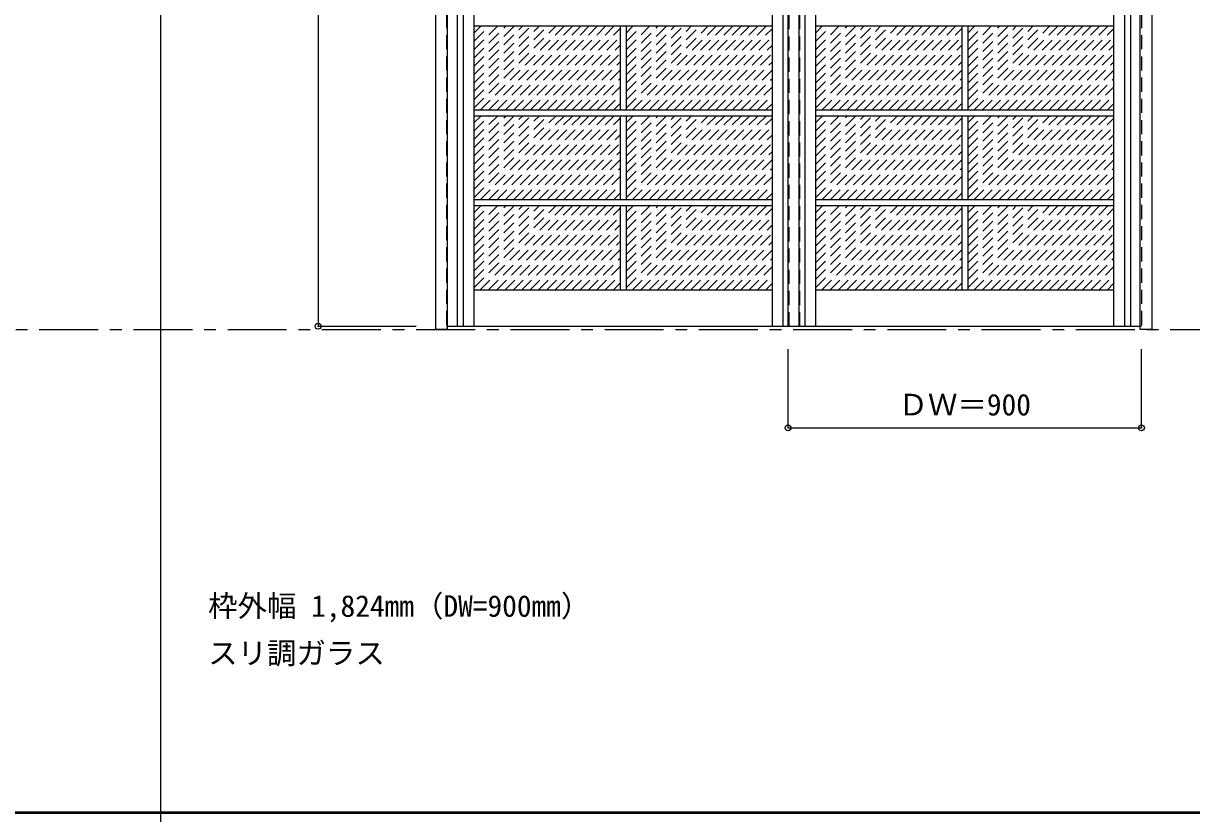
# Model space of a CAD drawing. Units: millimetres, scale not verified. Extents: x -6000 to 5700, y -4307 to 4260.
# Drawn here: x -250 to 2725, y 186 to 2198 of the extents above; entities that cross this region are included whole.
import ezdxf
from ezdxf.enums import TextEntityAlignment as Align

# ---------------------------------------------------------------- set-up
doc = ezdxf.new("R2010")
doc.units = ezdxf.units.MM
doc.header["$LTSCALE"] = 30
doc.header["$PDMODE"] = 32
doc.header["$PDSIZE"] = 15
doc.linetypes.add('CHAIN1', pattern=[8, 5, -1, 1, -1])
doc.linetypes.add('DASHED1', pattern=[1.8, 1.2, -0.6])
for name, color, linetype in [('0-1_通り芯', 7, 'CHAIN1'), ('0-2_扉', 4, 'DASHED1'), ('0-3_仕上げ', 3, 'Continuous'), ('0-4_枠', 3, 'Continuous'), ('0-A_文字', 7, 'Continuous'), ('0-B_寸法', 4, 'Continuous'), ('0-C_ハッチ', 4, 'DASHED1'), ('F-1_枠', 6, 'Continuous')]:
    doc.layers.add(name, color=color, linetype=linetype)
doc.styles.add('ＭＳ ゴシック', font='')
doc.styles.get('ＭＳ ゴシック').set_extended_font_data('MS Gothic')

msp = doc.modelspace()

# ---------------------------------------------------------------- linework, layer by layer
at = {"layer": '0-1_通り芯'}
msp.add_line((-5490, 1418), (5690, 1418), dxfattribs=at)
at = {"layer": '0-2_扉'}
for p, q in [((827, 3409.5), (827, 1426.5)), ((1727, 1426.5), (1727, 3409.5)), ((2597, 3409.5), (2597, 1426.5)), ((827, 1426.5), (830, 1426.5)), ((2597, 1426.5), (2594, 1426.5))]:
    msp.add_line(p, q, dxfattribs=at)
at = {"layer": '0-2_扉', "color": 3, "linetype": 'Continuous'}
for p, q in [((1697, 1426.5), (1697, 3409.5)), ((830, 1426.5), (2594, 1426.5))]:
    msp.add_line(p, q, dxfattribs=at)
at = {"layer": '0-3_仕上げ'}
for p, q in [((854.5, 3409.5), (854.5, 1426.5)), ((869.5, 3409.5), (869.5, 1426.5)), ((1684.5, 1426.5), (1684.5, 3409.5)), ((1724.5, 3409.5), (1724.5, 1426.5)), ((1739.5, 3409.5), (1739.5, 1426.5)), ((2554.5, 1426.5), (2554.5, 3409.5)), ((2569.5, 1426.5), (2569.5, 3409.5)), ((1657, 2190), (897, 2190)), ((1269.5, 2190), (1269.5, 1976.5)), ((1284.5, 2190), (1284.5, 1976.5)), ((2527, 2190), (1767, 2190)), ((2139.5, 2190), (2139.5, 1976.5)), ((2154.5, 2190), (2154.5, 1976.5)), ((1657, 1976.5), (897, 1976.5)), ((2527, 1976.5), (1767, 1976.5)), ((1657, 1961.5), (897, 1961.5)), ((1269.5, 1961.5), (1269.5, 1748)), ((1284.5, 1961.5), (1284.5, 1748)), ((2527, 1961.5), (1767, 1961.5)), ((2139.5, 1961.5), (2139.5, 1748)), ((2154.5, 1961.5), (2154.5, 1748)), ((1657, 1748), (897, 1748)), ((1657, 1733), (897, 1733)), ((1269.5, 1733), (1269.5, 1518.5)), ((1284.5, 1733), (1284.5, 1518.5)), ((2527, 1748), (1767, 1748)), ((2527, 1733), (1767, 1733)), ((2139.5, 1733), (2139.5, 1518.5)), ((2154.5, 1733), (2154.5, 1518.5))]:
    msp.add_line(p, q, dxfattribs=at)
at = {"layer": '0-3_仕上げ', "color": 7}
for p, q in [((897, 3409.5), (897, 1426.5)), ((1657, 1426.5), (1657, 3409.5)), ((1767, 3409.5), (1767, 1426.5)), ((2527, 1426.5), (2527, 3409.5)), ((1657, 1518.5), (897, 1518.5)), ((2527, 1518.5), (1767, 1518.5))]:
    msp.add_line(p, q, dxfattribs=at)
at = {"layer": '0-3_仕上げ', "color": 4, "linetype": 'DASHED1'}
msp.add_line((1699.5, 1426.5), (1699.5, 3409.5), dxfattribs=at)
at = {"layer": '0-4_枠'}
for p, q in [((800, 1418), (800, 3453)), ((830, 1418), (830, 3453)), ((2594, 1427.04), (2594, 3453)), ((2624, 1418), (2624, 3453)), ((830, 1418), (800, 1418)), ((2594, 1426.7), (2594, 1427.04))]:
    msp.add_line(p, q, dxfattribs=at)
msp.add_lwpolyline([(2624, 1418), (2594, 1418), (2594, 1426.7)], dxfattribs=at)
at = {"layer": '0-B_寸法'}
for p, q in [((500, 3409.5), (500, 1426.5)), ((500, 1426.5), (750, 1426.5)), ((1697, 1168), (1697, 1368)), ((2597, 1168), (2597, 1368)), ((1697, 1168), (2597, 1168))]:
    msp.add_line(p, q, dxfattribs=at)
at = {"layer": '0-B_寸法', "color": 7}
for p in [(500, 1426.5), (1697, 1168), (2597, 1168)]:
    msp.add_point(p, dxfattribs=at)
at = {"layer": '0-C_ハッチ'}
for p, q in [((897, 1981.85), (1105.15, 2190)), ((897, 2003.07), (1083.93, 2190)), ((897, 2024.28), (1062.72, 2190)), ((897, 2045.49), (1041.51, 2190)), ((897, 2066.71), (1020.29, 2190)), ((897, 2087.92), (999.08, 2190)), ((897, 2109.13), (977.87, 2190)), ((897, 2130.35), (956.65, 2190)), ((897, 2151.56), (935.44, 2190)), ((897, 2172.77), (914.23, 2190)), ((912.86, 1976.5), (1126.36, 2190)), ((934.07, 1976.5), (1147.57, 2190)), ((955.29, 1976.5), (1168.79, 2190)), ((976.5, 1976.5), (1190, 2190)), ((997.71, 1976.5), (1211.21, 2190)), ((1018.93, 1976.5), (1232.43, 2190)), ((1040.14, 1976.5), (1253.64, 2190)), ((1061.35, 1976.5), (1269.5, 2184.65)), ((1284.5, 1981.85), (1492.65, 2190)), ((1284.5, 2003.07), (1471.43, 2190)), ((1284.5, 2024.28), (1450.22, 2190)), ((1284.5, 2045.49), (1429.01, 2190)), ((1284.5, 2066.71), (1407.79, 2190)), ((1284.5, 2087.92), (1386.58, 2190)), ((1284.5, 2109.13), (1365.37, 2190)), ((1284.5, 2130.35), (1344.15, 2190)), ((1284.5, 2151.56), (1322.94, 2190)), ((1284.5, 2172.77), (1301.73, 2190)), ((1300.36, 1976.5), (1513.86, 2190)), ((1321.57, 1976.5), (1535.07, 2190)), ((1342.79, 1976.5), (1556.29, 2190)), ((1364, 1976.5), (1577.5, 2190)), ((1385.21, 1976.5), (1598.71, 2190)), ((1406.43, 1976.5), (1619.93, 2190)), ((1427.64, 1976.5), (1641.14, 2190)), ((1448.85, 1976.5), (1657, 2184.65)), ((1767, 1981.85), (1975.15, 2190)), ((1767, 2003.07), (1953.93, 2190)), ((1767, 2024.28), (1932.72, 2190)), ((1767, 2045.49), (1911.51, 2190)), ((1767, 2066.71), (1890.29, 2190)), ((1767, 2087.92), (1869.08, 2190)), ((1767, 2109.13), (1847.87, 2190)), ((1767, 2130.35), (1826.65, 2190)), ((1767, 2151.56), (1805.44, 2190)), ((1767, 2172.77), (1784.23, 2190)), ((1782.86, 1976.5), (1996.36, 2190)), ((1804.07, 1976.5), (2017.57, 2190)), ((1825.29, 1976.5), (2038.79, 2190)), ((1846.5, 1976.5), (2060, 2190)), ((1867.71, 1976.5), (2081.21, 2190)), ((1888.93, 1976.5), (2102.43, 2190)), ((1910.14, 1976.5), (2123.64, 2190)), ((1931.35, 1976.5), (2139.5, 2184.65)), ((2154.5, 1981.85), (2362.65, 2190)), ((2154.5, 2003.07), (2341.43, 2190)), ((2154.5, 2024.28), (2320.22, 2190)), ((2154.5, 2045.49), (2299.01, 2190)), ((2154.5, 2066.71), (2277.79, 2190)), ((2154.5, 2087.92), (2256.58, 2190)), ((2154.5, 2109.13), (2235.37, 2190)), ((2154.5, 2130.35), (2214.15, 2190)), ((2154.5, 2151.56), (2192.94, 2190)), ((2154.5, 2172.77), (2171.73, 2190)), ((2170.36, 1976.5), (2383.86, 2190)), ((2191.57, 1976.5), (2405.07, 2190)), ((2212.79, 1976.5), (2426.29, 2190)), ((2234, 1976.5), (2447.5, 2190)), ((2255.21, 1976.5), (2468.71, 2190)), ((2276.43, 1976.5), (2489.93, 2190)), ((2297.64, 1976.5), (2511.14, 2190)), ((2318.85, 1976.5), (2527, 2184.65)), ((1082.57, 1976.5), (1269.5, 2163.43)), ((1103.78, 1976.5), (1269.5, 2142.22)), ((1470.07, 1976.5), (1657, 2163.43)), ((1491.28, 1976.5), (1657, 2142.22)), ((1952.57, 1976.5), (2139.5, 2163.43)), ((1973.78, 1976.5), (2139.5, 2142.22)), ((2340.07, 1976.5), (2527, 2163.43)), ((2361.28, 1976.5), (2527, 2142.22)), ((1124.99, 1976.5), (1269.5, 2121.01)), ((1512.49, 1976.5), (1657, 2121.01)), ((1994.99, 1976.5), (2139.5, 2121.01)), ((2382.49, 1976.5), (2527, 2121.01)), ((1146.21, 1976.5), (1269.5, 2099.79)), ((1533.71, 1976.5), (1657, 2099.79)), ((2016.21, 1976.5), (2139.5, 2099.79)), ((2403.71, 1976.5), (2527, 2099.79)), ((1167.42, 1976.5), (1269.5, 2078.58)), ((1188.63, 1976.5), (1269.5, 2057.37)), ((1554.92, 1976.5), (1657, 2078.58)), ((1576.13, 1976.5), (1657, 2057.37)), ((2037.42, 1976.5), (2139.5, 2078.58)), ((2058.63, 1976.5), (2139.5, 2057.37)), ((2424.92, 1976.5), (2527, 2078.58)), ((2446.13, 1976.5), (2527, 2057.37)), ((1209.84, 1976.5), (1269.5, 2036.15)), ((1597.34, 1976.5), (1657, 2036.15)), ((2079.84, 1976.5), (2139.5, 2036.15)), ((2467.34, 1976.5), (2527, 2036.15)), ((1231.06, 1976.5), (1269.5, 2014.94)), ((1252.27, 1976.5), (1269.5, 1993.73)), ((1618.56, 1976.5), (1657, 2014.94)), ((1639.77, 1976.5), (1657, 1993.73)), ((2101.06, 1976.5), (2139.5, 2014.94)), ((2122.27, 1976.5), (2139.5, 1993.73)), ((2488.56, 1976.5), (2527, 2014.94)), ((2509.77, 1976.5), (2527, 1993.73)), ((897, 1753.35), (1105.15, 1961.5)), ((897, 1774.57), (1083.93, 1961.5)), ((897, 1795.78), (1062.72, 1961.5)), ((897, 1816.99), (1041.51, 1961.5)), ((897, 1838.21), (1020.29, 1961.5)), ((897, 1859.42), (999.08, 1961.5)), ((897, 1880.63), (977.87, 1961.5)), ((897, 1901.85), (956.65, 1961.5)), ((897, 1923.06), (935.44, 1961.5)), ((897, 1944.27), (914.23, 1961.5)), ((912.86, 1748), (1126.36, 1961.5)), ((934.07, 1748), (1147.57, 1961.5)), ((955.29, 1748), (1168.79, 1961.5)), ((976.5, 1748), (1190, 1961.5)), ((997.71, 1748), (1211.21, 1961.5)), ((1018.93, 1748), (1232.43, 1961.5)), ((1040.14, 1748), (1253.64, 1961.5)), ((1061.35, 1748), (1269.5, 1956.15)), ((1082.57, 1748), (1269.5, 1934.93)), ((1284.5, 1753.35), (1492.65, 1961.5)), ((1284.5, 1774.57), (1471.43, 1961.5)), ((1284.5, 1795.78), (1450.22, 1961.5)), ((1284.5, 1816.99), (1429.01, 1961.5)), ((1284.5, 1838.21), (1407.79, 1961.5)), ((1284.5, 1859.42), (1386.58, 1961.5)), ((1284.5, 1880.63), (1365.37, 1961.5)), ((1284.5, 1901.85), (1344.15, 1961.5)), ((1284.5, 1923.06), (1322.94, 1961.5)), ((1284.5, 1944.27), (1301.73, 1961.5)), ((1300.36, 1748), (1513.86, 1961.5)), ((1321.57, 1748), (1535.07, 1961.5)), ((1342.79, 1748), (1556.29, 1961.5)), ((1364, 1748), (1577.5, 1961.5)), ((1385.21, 1748), (1598.71, 1961.5)), ((1406.43, 1748), (1619.93, 1961.5)), ((1427.64, 1748), (1641.14, 1961.5)), ((1448.85, 1748), (1657, 1956.15)), ((1470.07, 1748), (1657, 1934.93)), ((1767, 1753.35), (1975.15, 1961.5)), ((1767, 1774.57), (1953.93, 1961.5)), ((1767, 1795.78), (1932.72, 1961.5)), ((1767, 1816.99), (1911.51, 1961.5)), ((1767, 1838.21), (1890.29, 1961.5)), ((1767, 1859.42), (1869.08, 1961.5)), ((1767, 1880.63), (1847.87, 1961.5)), ((1767, 1901.85), (1826.65, 1961.5)), ((1767, 1923.06), (1805.44, 1961.5)), ((1767, 1944.27), (1784.23, 1961.5)), ((1782.86, 1748), (1996.36, 1961.5)), ((1804.07, 1748), (2017.57, 1961.5)), ((1825.29, 1748), (2038.79, 1961.5)), ((1846.5, 1748), (2060, 1961.5)), ((1867.71, 1748), (2081.21, 1961.5)), ((1888.93, 1748), (2102.43, 1961.5)), ((1910.14, 1748), (2123.64, 1961.5)), ((1931.35, 1748), (2139.5, 1956.15)), ((1952.57, 1748), (2139.5, 1934.93)), ((2154.5, 1753.35), (2362.65, 1961.5)), ((2154.5, 1774.57), (2341.43, 1961.5)), ((2154.5, 1795.78), (2320.22, 1961.5)), ((2154.5, 1816.99), (2299.01, 1961.5)), ((2154.5, 1838.21), (2277.79, 1961.5)), ((2154.5, 1859.42), (2256.58, 1961.5)), ((2154.5, 1880.63), (2235.37, 1961.5)), ((2154.5, 1901.85), (2214.15, 1961.5)), ((2154.5, 1923.06), (2192.94, 1961.5)), ((2154.5, 1944.27), (2171.73, 1961.5)), ((2170.36, 1748), (2383.86, 1961.5)), ((2191.57, 1748), (2405.07, 1961.5)), ((2212.79, 1748), (2426.29, 1961.5)), ((2234, 1748), (2447.5, 1961.5)), ((2255.21, 1748), (2468.71, 1961.5)), ((2276.43, 1748), (2489.93, 1961.5)), ((2297.64, 1748), (2511.14, 1961.5)), ((2318.85, 1748), (2527, 1956.15)), ((2340.07, 1748), (2527, 1934.93)), ((1103.78, 1748), (1269.5, 1913.72)), ((1491.28, 1748), (1657, 1913.72)), ((1973.78, 1748), (2139.5, 1913.72)), ((2361.28, 1748), (2527, 1913.72)), ((1124.99, 1748), (1269.5, 1892.51)), ((1512.49, 1748), (1657, 1892.51)), ((1994.99, 1748), (2139.5, 1892.51)), ((2382.49, 1748), (2527, 1892.51)), ((1146.21, 1748), (1269.5, 1871.29)), ((1167.42, 1748), (1269.5, 1850.08)), ((1533.71, 1748), (1657, 1871.29)), ((1554.92, 1748), (1657, 1850.08)), ((2016.21, 1748), (2139.5, 1871.29)), ((2037.42, 1748), (2139.5, 1850.08)), ((2403.71, 1748), (2527, 1871.29)), ((2424.92, 1748), (2527, 1850.08)), ((1188.63, 1748), (1269.5, 1828.87)), ((1576.13, 1748), (1657, 1828.87)), ((2058.63, 1748), (2139.5, 1828.87)), ((2446.13, 1748), (2527, 1828.87)), ((1209.84, 1748), (1269.5, 1807.65)), ((1231.06, 1748), (1269.5, 1786.44)), ((1597.34, 1748), (1657, 1807.65)), ((1618.56, 1748), (1657, 1786.44)), ((2079.84, 1748), (2139.5, 1807.65)), ((2101.06, 1748), (2139.5, 1786.44)), ((2467.34, 1748), (2527, 1807.65)), ((2488.56, 1748), (2527, 1786.44)), ((1252.27, 1748), (1269.5, 1765.23)), ((1639.77, 1748), (1657, 1765.23)), ((2122.27, 1748), (2139.5, 1765.23)), ((2509.77, 1748), (2527, 1765.23)), ((897, 1524.35), (1105.65, 1733)), ((897, 1545.57), (1084.43, 1733)), ((897, 1566.78), (1063.22, 1733)), ((897, 1587.99), (1042.01, 1733)), ((897, 1609.21), (1020.79, 1733)), ((897, 1630.42), (999.58, 1733)), ((897, 1651.63), (978.37, 1733)), ((897, 1672.85), (957.15, 1733)), ((897, 1694.06), (935.94, 1733)), ((897, 1715.27), (914.73, 1733)), ((912.36, 1518.5), (1126.86, 1733)), ((933.57, 1518.5), (1148.07, 1733)), ((954.79, 1518.5), (1169.29, 1733)), ((976, 1518.5), (1190.5, 1733)), ((997.21, 1518.5), (1211.71, 1733)), ((1018.43, 1518.5), (1232.93, 1733)), ((1039.64, 1518.5), (1254.14, 1733)), ((1060.85, 1518.5), (1269.5, 1727.15)), ((1284.5, 1524.35), (1493.15, 1733)), ((1284.5, 1545.57), (1471.93, 1733)), ((1284.5, 1566.78), (1450.72, 1733)), ((1284.5, 1587.99), (1429.51, 1733)), ((1284.5, 1609.21), (1408.29, 1733)), ((1284.5, 1630.42), (1387.08, 1733)), ((1284.5, 1651.63), (1365.87, 1733)), ((1284.5, 1672.85), (1344.65, 1733)), ((1284.5, 1694.06), (1323.44, 1733)), ((1284.5, 1715.27), (1302.23, 1733)), ((1299.86, 1518.5), (1514.36, 1733)), ((1321.07, 1518.5), (1535.57, 1733)), ((1342.29, 1518.5), (1556.79, 1733)), ((1363.5, 1518.5), (1578, 1733)), ((1384.71, 1518.5), (1599.21, 1733)), ((1405.93, 1518.5), (1620.43, 1733)), ((1427.14, 1518.5), (1641.64, 1733)), ((1448.35, 1518.5), (1657, 1727.15)), ((1767, 1524.35), (1975.65, 1733)), ((1767, 1545.57), (1954.43, 1733)), ((1767, 1566.78), (1933.22, 1733)), ((1767, 1587.99), (1912.01, 1733)), ((1767, 1609.21), (1890.79, 1733)), ((1767, 1630.42), (1869.58, 1733)), ((1767, 1651.63), (1848.37, 1733)), ((1767, 1672.85), (1827.15, 1733)), ((1767, 1694.06), (1805.94, 1733)), ((1767, 1715.27), (1784.73, 1733)), ((1782.36, 1518.5), (1996.86, 1733)), ((1803.57, 1518.5), (2018.07, 1733)), ((1824.79, 1518.5), (2039.29, 1733)), ((1846, 1518.5), (2060.5, 1733)), ((1867.21, 1518.5), (2081.71, 1733)), ((1888.43, 1518.5), (2102.93, 1733)), ((1909.64, 1518.5), (2124.14, 1733)), ((1930.85, 1518.5), (2139.5, 1727.15)), ((2154.5, 1524.35), (2363.15, 1733)), ((2154.5, 1545.57), (2341.93, 1733)), ((2154.5, 1566.78), (2320.72, 1733)), ((2154.5, 1587.99), (2299.51, 1733)), ((2154.5, 1609.21), (2278.29, 1733)), ((2154.5, 1630.42), (2257.08, 1733)), ((2154.5, 1651.63), (2235.87, 1733)), ((2154.5, 1672.85), (2214.65, 1733)), ((2154.5, 1694.06), (2193.44, 1733)), ((2154.5, 1715.27), (2172.23, 1733)), ((2169.86, 1518.5), (2384.36, 1733)), ((2191.07, 1518.5), (2405.57, 1733)), ((2212.29, 1518.5), (2426.79, 1733)), ((2233.5, 1518.5), (2448, 1733)), ((2254.71, 1518.5), (2469.21, 1733)), ((2275.93, 1518.5), (2490.43, 1733)), ((2297.14, 1518.5), (2511.64, 1733)), ((2318.35, 1518.5), (2527, 1727.15)), ((1082.07, 1518.5), (1269.5, 1705.93)), ((1469.57, 1518.5), (1657, 1705.93)), ((1952.07, 1518.5), (2139.5, 1705.93)), ((2339.57, 1518.5), (2527, 1705.93)), ((1103.28, 1518.5), (1269.5, 1684.72)), ((1490.78, 1518.5), (1657, 1684.72)), ((1973.28, 1518.5), (2139.5, 1684.72)), ((2360.78, 1518.5), (2527, 1684.72)), ((1124.49, 1518.5), (1269.5, 1663.51)), ((1145.71, 1518.5), (1269.5, 1642.29)), ((1511.99, 1518.5), (1657, 1663.51)), ((1533.21, 1518.5), (1657, 1642.29)), ((1994.49, 1518.5), (2139.5, 1663.51)), ((2015.71, 1518.5), (2139.5, 1642.29)), ((2381.99, 1518.5), (2527, 1663.51)), ((2403.21, 1518.5), (2527, 1642.29)), ((1166.92, 1518.5), (1269.5, 1621.08)), ((1554.42, 1518.5), (1657, 1621.08)), ((2036.92, 1518.5), (2139.5, 1621.08)), ((2424.42, 1518.5), (2527, 1621.08)), ((1188.13, 1518.5), (1269.5, 1599.87)), ((1209.34, 1518.5), (1269.5, 1578.65)), ((1575.63, 1518.5), (1657, 1599.87)), ((1596.84, 1518.5), (1657, 1578.65)), ((2058.13, 1518.5), (2139.5, 1599.87)), ((2079.34, 1518.5), (2139.5, 1578.65)), ((2445.63, 1518.5), (2527, 1599.87)), ((2466.84, 1518.5), (2527, 1578.65)), ((1230.56, 1518.5), (1269.5, 1557.44)), ((1618.06, 1518.5), (1657, 1557.44)), ((2100.56, 1518.5), (2139.5, 1557.44)), ((2488.06, 1518.5), (2527, 1557.44)), ((1251.77, 1518.5), (1269.5, 1536.23)), ((1639.27, 1518.5), (1657, 1536.23)), ((2121.77, 1518.5), (2139.5, 1536.23)), ((2509.27, 1518.5), (2527, 1536.23))]:
    msp.add_line(p, q, dxfattribs=at)
at = {"layer": 'F-1_枠'}
for p, q in [((100, -3790), (100, 4175)), ((-6000, 190.5), (5700, 190.5)), ((-6000, 187.5), (5700, 187.5))]:
    msp.add_line(p, q, dxfattribs=at)

# ---------------------------------------------------------------- texts
at = {"layer": '0-A_文字', "style": 'ＭＳ ゴシック'}
for s, p in [('枠外幅 1,824mm（DW=900mm）', (220, 670.5)), ('スリ調ガラス', (220, 550.5))]:
    msp.add_text(s, height=54.99, dxfattribs=at).set_placement(p, align=Align.BOTTOM_LEFT)
at = {"layer": '0-B_寸法', "color": 7, "style": 'ＭＳ ゴシック'}
msp.add_text('ＤＷ＝900', height=54.99, dxfattribs=at).set_placement((1978.25, 1183), align=Align.BOTTOM_LEFT)

doc.saveas('drawing.dxf')
